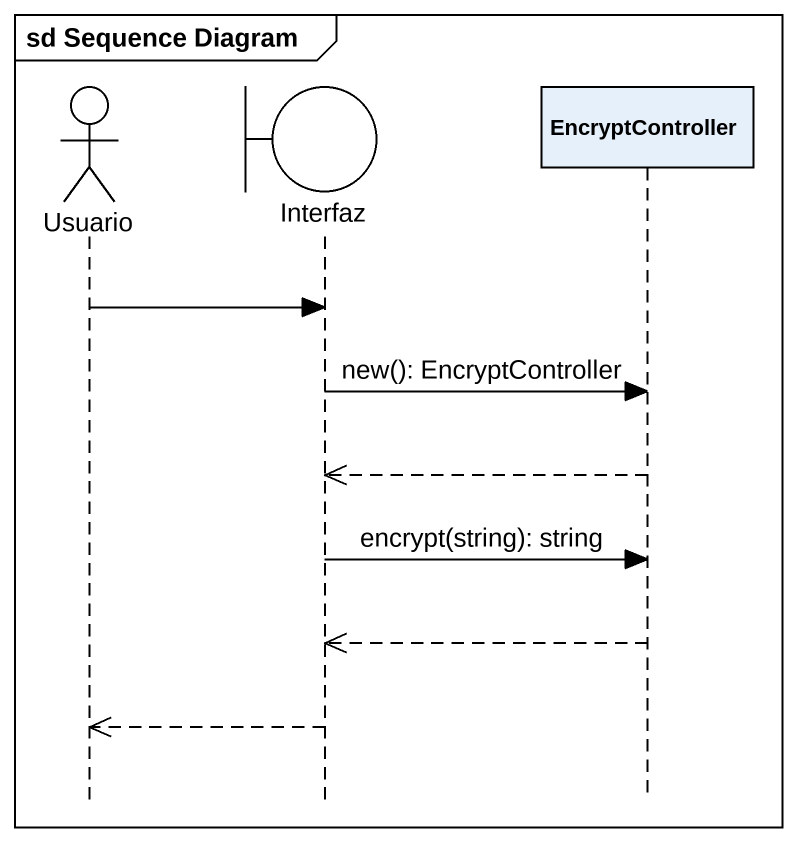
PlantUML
@startuml
mainframe sd Sequence Diagram
hide footbox
actor Usuario
boundary Interfaz
participant EncryptController

Usuario -> Interfaz
Interfaz -> EncryptController : new(): EncryptController
EncryptController -->> Interfaz
Interfaz -> EncryptController : encrypt(string): string
EncryptController -->> Interfaz
Interfaz -->> Usuario
@enduml
